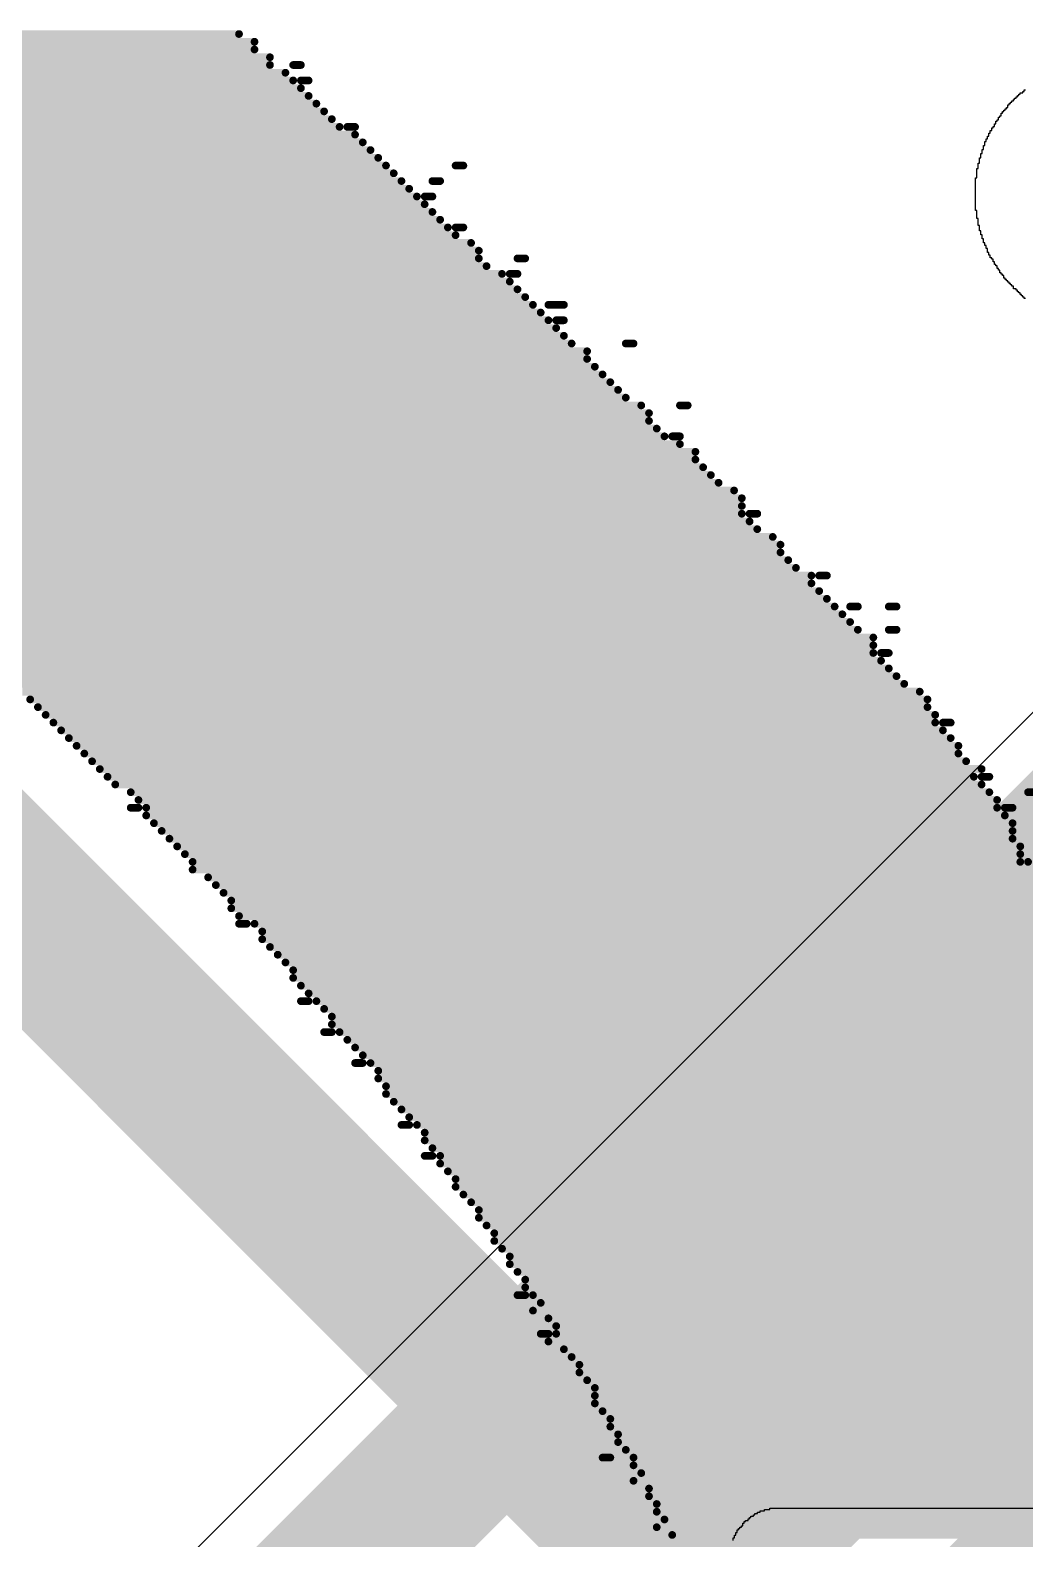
# Model space of a CAD drawing. Header units: inches. Extents: x -0.3 to 9.9, y -0.4 to 5.
# Drawn here: x 2.102 to 2.2306, y 1.4285 to 1.6235 of the extents above; entities that cross this region are included whole.
import ezdxf

# ---------------------------------------------------------------- set-up
doc = ezdxf.new("R2010")
doc.units = ezdxf.units.IN
doc.header["$MEASUREMENT"] = 0
for name, color, linetype in [('Bottom Layer', 5, 'Continuous'), ('Bottom Overlay', 54, 'Continuous'), ('Top Layer', 1, 'Continuous'), ('Top Overlay', 2, 'Continuous')]:
    doc.layers.add(name, color=color, linetype=linetype)

msp = doc.modelspace()

# ---------------------------------------------------------------- linework, layer by layer
at = {"layer": 'Bottom Layer'}
msp.add_line((2.2601, 1.56381), (1.79358, 1.09729), dxfattribs=at)
for points, const_width in [([(1.79991, 1.082), (2.27091, 1.553)], 0.02), ([(1.802, 1.039), (2.28095, 1.51795)], 0.025), ([(1.802, 0.998), (2.28495, 1.48095)], 0.015)]:
    msp.add_lwpolyline(points, dxfattribs=dict(at, const_width=const_width))
at = {"layer": 'Bottom Overlay', "const_width": 0.001}
for points in [[(1.973, 1.623), (2.129, 1.623)], [(1.975, 1.622), (2.131, 1.622)], [(1.977, 1.621), (2.131, 1.621)], [(1.979, 1.62), (2.133, 1.62)], [(1.981, 1.619), (2.133, 1.619)], [(1.982, 1.618), (2.135, 1.618)], [(2.136, 1.619), (2.137, 1.619)], [(1.984, 1.617), (2.136, 1.617)], [(2.137, 1.617), (2.138, 1.617)], [(1.987, 1.616), (2.137, 1.616)], [(1.988, 1.615), (2.138, 1.615)], [(1.988, 1.613), (2.14, 1.613)], [(1.989, 1.614), (2.139, 1.614)], [(1.987, 1.612), (2.141, 1.612)], [(1.987, 1.611), (2.142, 1.611)], [(2.143, 1.611), (2.144, 1.611)], [(1.986, 1.61), (2.144, 1.61)], [(1.986, 1.609), (2.145, 1.609)], [(1.984, 1.607), (2.147, 1.607)], [(1.985, 1.608), (2.146, 1.608)], [(1.983, 1.605), (2.149, 1.605)], [(1.984, 1.606), (2.148, 1.606)], [(2.157, 1.606), (2.158, 1.606)], [(2.009, 1.604), (2.15, 1.604)], [(2.011, 1.603), (2.151, 1.603)], [(2.154, 1.604), (2.155, 1.604)], [(2.013, 1.602), (2.152, 1.602)], [(2.014, 1.601), (2.153, 1.601)], [(2.153, 1.602), (2.154, 1.602)], [(2.017, 1.6), (2.154, 1.6)], [(2.018, 1.599), (2.155, 1.599)], [(2.02, 1.598), (2.156, 1.598)], [(2.021, 1.597), (2.157, 1.597)], [(2.157, 1.598), (2.158, 1.598)], [(2.023, 1.596), (2.159, 1.596)], [(2.025, 1.595), (2.16, 1.595)], [(2.026, 1.594), (2.16, 1.594)], [(2.028, 1.593), (2.161, 1.593)], [(2.165, 1.594), (2.166, 1.594)], [(2.029, 1.592), (2.163, 1.592)], [(2.031, 1.591), (2.164, 1.591)], [(2.164, 1.592), (2.165, 1.592)], [(2.032, 1.59), (2.165, 1.59)], [(2.034, 1.589), (2.166, 1.589)], [(2.036, 1.588), (2.167, 1.588)], [(2.037, 1.587), (2.168, 1.587)], [(2.169, 1.588), (2.171, 1.588)], [(2.039, 1.586), (2.169, 1.586)], [(2.041, 1.585), (2.17, 1.585)], [(2.17, 1.586), (2.171, 1.586)], [(2.042, 1.584), (2.171, 1.584)], [(2.044, 1.583), (2.172, 1.583)], [(2.179, 1.583), (2.18, 1.583)], [(2.045, 1.582), (2.174, 1.582)], [(2.046, 1.581), (2.174, 1.581)], [(2.048, 1.58), (2.175, 1.58)], [(2.049, 1.579), (2.176, 1.579)], [(2.05, 1.578), (2.177, 1.578)], [(2.052, 1.577), (2.178, 1.577)], [(2.054, 1.576), (2.179, 1.576)], [(2.055, 1.575), (2.181, 1.575)], [(2.057, 1.574), (2.182, 1.574)], [(2.186, 1.575), (2.187, 1.575)], [(2.058, 1.573), (2.182, 1.573)], [(2.06, 1.572), (2.183, 1.572)], [(2.061, 1.571), (2.184, 1.571)], [(2.062, 1.57), (2.186, 1.57)], [(2.185, 1.571), (2.186, 1.571)], [(2.063, 1.569), (2.188, 1.569)], [(2.065, 1.568), (2.188, 1.568)], [(2.066, 1.567), (2.189, 1.567)], [(2.067, 1.566), (2.19, 1.566)], [(2.069, 1.565), (2.191, 1.565)], [(2.07, 1.564), (2.193, 1.564)], [(2.071, 1.563), (2.194, 1.563)], [(2.072, 1.562), (2.194, 1.562)], [(2.074, 1.561), (2.194, 1.561)], [(2.075, 1.56), (2.195, 1.56)], [(2.195, 1.561), (2.196, 1.561)], [(2.076, 1.559), (2.196, 1.559)], [(2.077, 1.558), (2.198, 1.558)], [(2.079, 1.557), (2.199, 1.557)], [(2.079, 1.556), (2.199, 1.556)], [(2.081, 1.555), (2.2, 1.555)], [(2.083, 1.554), (2.201, 1.554)], [(2.084, 1.553), (2.203, 1.553)], [(2.085, 1.552), (2.203, 1.552)], [(2.204, 1.553), (2.205, 1.553)], [(2.085, 1.551), (2.204, 1.551)], [(2.087, 1.55), (2.205, 1.55)], [(2.089, 1.549), (2.206, 1.549)], [(2.09, 1.548), (2.207, 1.548)], [(2.208, 1.549), (2.209, 1.549)], [(2.213, 1.549), (2.214, 1.549)], [(2.091, 1.547), (2.208, 1.547)], [(2.092, 1.546), (2.209, 1.546)], [(2.213, 1.546), (2.214, 1.546)], [(2.093, 1.545), (2.211, 1.545)], [(2.094, 1.544), (2.211, 1.544)], [(2.095, 1.543), (2.211, 1.543)], [(2.096, 1.542), (2.212, 1.542)], [(2.212, 1.543), (2.213, 1.543)], [(2.098, 1.541), (2.213, 1.541)], [(2.099, 1.54), (2.214, 1.54)], [(2.1, 1.539), (2.215, 1.539)], [(2.101, 1.538), (2.217, 1.538)], [(2.102, 1.537), (2.218, 1.537)], [(2.103, 1.536), (2.218, 1.536)], [(2.104, 1.535), (2.219, 1.535)], [(2.105, 1.534), (2.219, 1.534)], [(2.106, 1.533), (2.22, 1.533)], [(2.22, 1.534), (2.221, 1.534)], [(2.107, 1.532), (2.221, 1.532)], [(2.108, 1.531), (2.222, 1.531)], [(2.109, 1.53), (2.222, 1.53)], [(2.11, 1.529), (2.223, 1.529)], [(2.111, 1.528), (2.225, 1.528)], [(2.112, 1.527), (2.224, 1.527)], [(2.225, 1.527), (2.226, 1.527)], [(2.113, 1.526), (2.225, 1.526)], [(2.115, 1.525), (2.226, 1.525)], [(2.231, 1.525), (2.232, 1.525)], [(2.115, 1.523), (2.116, 1.523)], [(2.116, 1.524), (2.227, 1.524)], [(2.117, 1.523), (2.227, 1.523)], [(2.228, 1.523), (2.229, 1.523)], [(2.117, 1.522), (2.228, 1.522)], [(2.118, 1.521), (2.229, 1.521)], [(2.119, 1.52), (2.229, 1.52)], [(2.12, 1.519), (2.229, 1.519)], [(2.121, 1.518), (2.23, 1.518)], [(2.122, 1.517), (2.23, 1.517)], [(2.123, 1.516), (2.23, 1.516)], [(2.123, 1.515), (2.335, 1.515)], [(2.231, 1.516), (2.335, 1.516)], [(2.125, 1.514), (2.335, 1.514)], [(2.126, 1.513), (2.336, 1.513)], [(2.127, 1.512), (2.336, 1.512)], [(2.128, 1.511), (2.336, 1.511)], [(2.128, 1.51), (2.336, 1.51)], [(2.129, 1.509), (2.336, 1.509)], [(2.129, 1.508), (2.13, 1.508)], [(2.131, 1.508), (2.336, 1.508)], [(2.132, 1.507), (2.336, 1.507)], [(2.132, 1.506), (2.336, 1.506)], [(2.133, 1.505), (2.336, 1.505)], [(2.134, 1.504), (2.336, 1.504)], [(2.135, 1.503), (2.337, 1.503)], [(2.136, 1.502), (2.337, 1.502)], [(2.136, 1.501), (2.337, 1.501)], [(2.137, 1.5), (2.337, 1.5)], [(2.137, 1.498), (2.138, 1.498)], [(2.138, 1.499), (2.337, 1.499)], [(2.139, 1.498), (2.337, 1.498)], [(2.14, 1.497), (2.337, 1.497)], [(2.141, 1.496), (2.338, 1.496)], [(2.14, 1.494), (2.141, 1.494)], [(2.141, 1.495), (2.337, 1.495)], [(2.142, 1.494), (2.337, 1.494)], [(2.143, 1.493), (2.335, 1.493)], [(2.144, 1.492), (2.335, 1.492)], [(2.144, 1.49), (2.145, 1.49)], [(2.145, 1.491), (2.333, 1.491)], [(2.146, 1.49), (2.332, 1.49)], [(2.147, 1.489), (2.33, 1.489)], [(2.147, 1.488), (2.329, 1.488)], [(2.148, 1.487), (2.329, 1.487)], [(2.148, 1.486), (2.328, 1.486)], [(2.149, 1.485), (2.326, 1.485)], [(2.15, 1.484), (2.325, 1.484)], [(2.15, 1.482), (2.151, 1.482)], [(2.151, 1.483), (2.323, 1.483)], [(2.152, 1.482), (2.322, 1.482)], [(2.153, 1.481), (2.321, 1.481)], [(2.153, 1.48), (2.32, 1.48)], [(2.153, 1.478), (2.154, 1.478)], [(2.154, 1.479), (2.319, 1.479)], [(2.155, 1.478), (2.318, 1.478)], [(2.155, 1.477), (2.317, 1.477)], [(2.156, 1.476), (2.316, 1.476)], [(2.157, 1.475), (2.316, 1.475)], [(2.157, 1.474), (2.314, 1.474)], [(2.158, 1.473), (2.313, 1.473)], [(2.159, 1.472), (2.311, 1.472)], [(2.16, 1.471), (2.311, 1.471)], [(2.16, 1.47), (2.31, 1.47)], [(2.161, 1.469), (2.308, 1.469)], [(2.162, 1.468), (2.307, 1.468)], [(2.162, 1.467), (2.307, 1.467)], [(2.163, 1.466), (2.306, 1.466)], [(2.164, 1.465), (2.305, 1.465)], [(2.164, 1.464), (2.304, 1.464)], [(2.165, 1.463), (2.303, 1.463)], [(2.166, 1.462), (2.303, 1.462)], [(2.166, 1.461), (2.301, 1.461)], [(2.165, 1.46), (2.166, 1.46)], [(2.167, 1.46), (2.3, 1.46)], [(2.168, 1.459), (2.3, 1.459)], [(2.167, 1.458), (2.299, 1.458)], [(2.169, 1.457), (2.297, 1.457)], [(2.168, 1.455), (2.169, 1.455)], [(2.17, 1.456), (2.296, 1.456)], [(2.17, 1.455), (2.295, 1.455)], [(2.169, 1.454), (2.294, 1.454)], [(2.171, 1.453), (2.293, 1.453)], [(2.172, 1.452), (2.292, 1.452)], [(2.173, 1.451), (2.291, 1.451)], [(2.173, 1.45), (2.29, 1.45)], [(2.174, 1.449), (2.29, 1.449)], [(2.175, 1.448), (2.289, 1.448)], [(2.175, 1.447), (2.289, 1.447)], [(2.175, 1.446), (2.287, 1.446)], [(2.176, 1.445), (2.286, 1.445)], [(2.177, 1.444), (2.285, 1.444)], [(2.177, 1.443), (2.284, 1.443)], [(2.178, 1.442), (2.284, 1.442)], [(2.178, 1.441), (2.283, 1.441)], [(2.176, 1.439), (2.177, 1.439)], [(2.179, 1.44), (2.282, 1.44)], [(2.18, 1.439), (2.281, 1.439)], [(2.18, 1.438), (2.281, 1.438)], [(2.181, 1.437), (2.279, 1.437)], [(2.18, 1.436), (2.279, 1.436)], [(2.182, 1.435), (2.278, 1.435)], [(2.182, 1.434), (2.277, 1.434)], [(2.183, 1.433), (2.276, 1.433)], [(2.183, 1.432), (2.275, 1.432)], [(2.184, 1.431), (2.275, 1.431)], [(2.183, 1.43), (2.274, 1.43)], [(2.185, 1.429), (2.273, 1.429)]]:
    msp.add_lwpolyline(points, dxfattribs=at)
at = {"layer": 'Bottom Overlay', "const_width": 0.0005}
for points in [[(2.12875, 1.623, 1), (2.12925, 1.623, 1)], [(2.13075, 1.622, 1), (2.13125, 1.622, 1)], [(2.13075, 1.621, 1), (2.13125, 1.621, 1)], [(2.13275, 1.62, 1), (2.13325, 1.62, 1)], [(2.13275, 1.619, 1), (2.13325, 1.619, 1)], [(2.13475, 1.618, 1), (2.13525, 1.618, 1)], [(2.13575, 1.619, 1), (2.13625, 1.619, 1)], [(2.13675, 1.619, 1), (2.13725, 1.619, 1)], [(2.13575, 1.617, 1), (2.13625, 1.617, 1)], [(2.13675, 1.617, 1), (2.13725, 1.617, 1)], [(2.13775, 1.617, 1), (2.13825, 1.617, 1)], [(2.13675, 1.616, 1), (2.13725, 1.616, 1)], [(2.13775, 1.615, 1), (2.13825, 1.615, 1)], [(2.13875, 1.614, 1), (2.13925, 1.614, 1)], [(2.13975, 1.613, 1), (2.14025, 1.613, 1)], [(2.14075, 1.612, 1), (2.14125, 1.612, 1)], [(2.14175, 1.611, 1), (2.14225, 1.611, 1)], [(2.14275, 1.611, 1), (2.14325, 1.611, 1)], [(2.14375, 1.611, 1), (2.14425, 1.611, 1)], [(2.14375, 1.61, 1), (2.14425, 1.61, 1)], [(2.14475, 1.609, 1), (2.14525, 1.609, 1)], [(2.14575, 1.608, 1), (2.14625, 1.608, 1)], [(2.14675, 1.607, 1), (2.14725, 1.607, 1)], [(2.14775, 1.606, 1), (2.14825, 1.606, 1)], [(2.14875, 1.605, 1), (2.14925, 1.605, 1)], [(2.15675, 1.606, 1), (2.15725, 1.606, 1)], [(2.15775, 1.606, 1), (2.15825, 1.606, 1)], [(2.14975, 1.604, 1), (2.15025, 1.604, 1)], [(2.15075, 1.603, 1), (2.15125, 1.603, 1)], [(2.15375, 1.604, 1), (2.15425, 1.604, 1)], [(2.15475, 1.604, 1), (2.15525, 1.604, 1)], [(2.15175, 1.602, 1), (2.15225, 1.602, 1)], [(2.15275, 1.602, 1), (2.15325, 1.602, 1)], [(2.15275, 1.601, 1), (2.15325, 1.601, 1)], [(2.15375, 1.602, 1), (2.15425, 1.602, 1)], [(2.15375, 1.6, 1), (2.15425, 1.6, 1)], [(2.15475, 1.599, 1), (2.15525, 1.599, 1)], [(2.15575, 1.598, 1), (2.15625, 1.598, 1)], [(2.15675, 1.598, 1), (2.15725, 1.598, 1)], [(2.15675, 1.597, 1), (2.15725, 1.597, 1)], [(2.15775, 1.598, 1), (2.15825, 1.598, 1)], [(2.15875, 1.596, 1), (2.15925, 1.596, 1)], [(2.15975, 1.595, 1), (2.16025, 1.595, 1)], [(2.15975, 1.594, 1), (2.16025, 1.594, 1)], [(2.16075, 1.593, 1), (2.16125, 1.593, 1)], [(2.16475, 1.594, 1), (2.16525, 1.594, 1)], [(2.16575, 1.594, 1), (2.16625, 1.594, 1)], [(2.16275, 1.592, 1), (2.16325, 1.592, 1)], [(2.16375, 1.592, 1), (2.16425, 1.592, 1)], [(2.16375, 1.591, 1), (2.16425, 1.591, 1)], [(2.16475, 1.592, 1), (2.16525, 1.592, 1)], [(2.16475, 1.59, 1), (2.16525, 1.59, 1)], [(2.16575, 1.589, 1), (2.16625, 1.589, 1)], [(2.16675, 1.588, 1), (2.16725, 1.588, 1)], [(2.16775, 1.587, 1), (2.16825, 1.587, 1)], [(2.16875, 1.588, 1), (2.16925, 1.588, 1)], [(2.17075, 1.588, 1), (2.17125, 1.588, 1)], [(2.16875, 1.586, 1), (2.16925, 1.586, 1)], [(2.16975, 1.586, 1), (2.17025, 1.586, 1)], [(2.16975, 1.585, 1), (2.17025, 1.585, 1)], [(2.17075, 1.586, 1), (2.17125, 1.586, 1)], [(2.17075, 1.584, 1), (2.17125, 1.584, 1)], [(2.17175, 1.583, 1), (2.17225, 1.583, 1)], [(2.17875, 1.583, 1), (2.17925, 1.583, 1)], [(2.17975, 1.583, 1), (2.18025, 1.583, 1)], [(2.17375, 1.582, 1), (2.17425, 1.582, 1)], [(2.17375, 1.581, 1), (2.17425, 1.581, 1)], [(2.17475, 1.58, 1), (2.17525, 1.58, 1)], [(2.17575, 1.579, 1), (2.17625, 1.579, 1)], [(2.17675, 1.578, 1), (2.17725, 1.578, 1)], [(2.17775, 1.577, 1), (2.17825, 1.577, 1)], [(2.17875, 1.576, 1), (2.17925, 1.576, 1)], [(2.18075, 1.575, 1), (2.18125, 1.575, 1)], [(2.18175, 1.574, 1), (2.18225, 1.574, 1)], [(2.18575, 1.575, 1), (2.18625, 1.575, 1)], [(2.18675, 1.575, 1), (2.18725, 1.575, 1)], [(2.18175, 1.573, 1), (2.18225, 1.573, 1)], [(2.18275, 1.572, 1), (2.18325, 1.572, 1)], [(2.18375, 1.571, 1), (2.18425, 1.571, 1)], [(2.18475, 1.571, 1), (2.18525, 1.571, 1)], [(2.18575, 1.571, 1), (2.18625, 1.571, 1)], [(2.18575, 1.57, 1), (2.18625, 1.57, 1)], [(2.18775, 1.569, 1), (2.18825, 1.569, 1)], [(2.18775, 1.568, 1), (2.18825, 1.568, 1)], [(2.18875, 1.567, 1), (2.18925, 1.567, 1)], [(2.18975, 1.566, 1), (2.19025, 1.566, 1)], [(2.19075, 1.565, 1), (2.19125, 1.565, 1)], [(2.19275, 1.564, 1), (2.19325, 1.564, 1)], [(2.19375, 1.563, 1), (2.19425, 1.563, 1)], [(2.19375, 1.562, 1), (2.19425, 1.562, 1)], [(2.19375, 1.561, 1), (2.19425, 1.561, 1)], [(2.19475, 1.561, 1), (2.19525, 1.561, 1)], [(2.19475, 1.56, 1), (2.19525, 1.56, 1)], [(2.19575, 1.561, 1), (2.19625, 1.561, 1)], [(2.19575, 1.559, 1), (2.19625, 1.559, 1)], [(2.19775, 1.558, 1), (2.19825, 1.558, 1)], [(2.19875, 1.557, 1), (2.19925, 1.557, 1)], [(2.19875, 1.556, 1), (2.19925, 1.556, 1)], [(2.19975, 1.555, 1), (2.20025, 1.555, 1)], [(2.20075, 1.554, 1), (2.20125, 1.554, 1)], [(2.20275, 1.553, 1), (2.20325, 1.553, 1)], [(2.20275, 1.552, 1), (2.20325, 1.552, 1)], [(2.20375, 1.553, 1), (2.20425, 1.553, 1)], [(2.20475, 1.553, 1), (2.20525, 1.553, 1)], [(2.20375, 1.551, 1), (2.20425, 1.551, 1)], [(2.20475, 1.55, 1), (2.20525, 1.55, 1)], [(2.20575, 1.549, 1), (2.20625, 1.549, 1)], [(2.20675, 1.548, 1), (2.20725, 1.548, 1)], [(2.20775, 1.549, 1), (2.20825, 1.549, 1)], [(2.20875, 1.549, 1), (2.20925, 1.549, 1)], [(2.21275, 1.549, 1), (2.21325, 1.549, 1)], [(2.21375, 1.549, 1), (2.21425, 1.549, 1)], [(2.20775, 1.547, 1), (2.20825, 1.547, 1)], [(2.20875, 1.546, 1), (2.20925, 1.546, 1)], [(2.21275, 1.546, 1), (2.21325, 1.546, 1)], [(2.21375, 1.546, 1), (2.21425, 1.546, 1)], [(2.21075, 1.545, 1), (2.21125, 1.545, 1)], [(2.21075, 1.544, 1), (2.21125, 1.544, 1)], [(2.21075, 1.543, 1), (2.21125, 1.543, 1)], [(2.21175, 1.543, 1), (2.21225, 1.543, 1)], [(2.21175, 1.542, 1), (2.21225, 1.542, 1)], [(2.21275, 1.543, 1), (2.21325, 1.543, 1)], [(2.21275, 1.541, 1), (2.21325, 1.541, 1)], [(2.21375, 1.54, 1), (2.21425, 1.54, 1)], [(2.21475, 1.539, 1), (2.21525, 1.539, 1)], [(2.10175, 1.537, 1), (2.10225, 1.537, 1)], [(2.21675, 1.538, 1), (2.21725, 1.538, 1)], [(2.21775, 1.537, 1), (2.21825, 1.537, 1)], [(2.10275, 1.536, 1), (2.10325, 1.536, 1)], [(2.10375, 1.535, 1), (2.10425, 1.535, 1)], [(2.21775, 1.536, 1), (2.21825, 1.536, 1)], [(2.21875, 1.535, 1), (2.21925, 1.535, 1)], [(2.10475, 1.534, 1), (2.10525, 1.534, 1)], [(2.10575, 1.533, 1), (2.10625, 1.533, 1)], [(2.21875, 1.534, 1), (2.21925, 1.534, 1)], [(2.21975, 1.534, 1), (2.22025, 1.534, 1)], [(2.21975, 1.533, 1), (2.22025, 1.533, 1)], [(2.22075, 1.534, 1), (2.22125, 1.534, 1)], [(2.10675, 1.532, 1), (2.10725, 1.532, 1)], [(2.10775, 1.531, 1), (2.10825, 1.531, 1)], [(2.22075, 1.532, 1), (2.22125, 1.532, 1)], [(2.22175, 1.531, 1), (2.22225, 1.531, 1)], [(2.10875, 1.53, 1), (2.10925, 1.53, 1)], [(2.10975, 1.529, 1), (2.11025, 1.529, 1)], [(2.22175, 1.53, 1), (2.22225, 1.53, 1)], [(2.22275, 1.529, 1), (2.22325, 1.529, 1)], [(2.11075, 1.528, 1), (2.11125, 1.528, 1)], [(2.11175, 1.527, 1), (2.11225, 1.527, 1)], [(2.22375, 1.527, 1), (2.22425, 1.527, 1)], [(2.22475, 1.528, 1), (2.22525, 1.528, 1)], [(2.22475, 1.527, 1), (2.22525, 1.527, 1)], [(2.22575, 1.527, 1), (2.22625, 1.527, 1)], [(2.11275, 1.526, 1), (2.11325, 1.526, 1)], [(2.11475, 1.525, 1), (2.11525, 1.525, 1)], [(2.22475, 1.526, 1), (2.22525, 1.526, 1)], [(2.22575, 1.525, 1), (2.22625, 1.525, 1)], [(2.23075, 1.525, 1), (2.23125, 1.525, 1)], [(2.11475, 1.523, 1), (2.11525, 1.523, 1)], [(2.11575, 1.524, 1), (2.11625, 1.524, 1)], [(2.11575, 1.523, 1), (2.11625, 1.523, 1)], [(2.11675, 1.523, 1), (2.11725, 1.523, 1)], [(2.22675, 1.524, 1), (2.22725, 1.524, 1)], [(2.22675, 1.523, 1), (2.22725, 1.523, 1)], [(2.22775, 1.523, 1), (2.22825, 1.523, 1)], [(2.22875, 1.523, 1), (2.22925, 1.523, 1)], [(2.11675, 1.522, 1), (2.11725, 1.522, 1)], [(2.11775, 1.521, 1), (2.11825, 1.521, 1)], [(2.22775, 1.522, 1), (2.22825, 1.522, 1)], [(2.22875, 1.521, 1), (2.22925, 1.521, 1)], [(2.11875, 1.52, 1), (2.11925, 1.52, 1)], [(2.11975, 1.519, 1), (2.12025, 1.519, 1)], [(2.22875, 1.52, 1), (2.22925, 1.52, 1)], [(2.22875, 1.519, 1), (2.22925, 1.519, 1)], [(2.12075, 1.518, 1), (2.12125, 1.518, 1)], [(2.12175, 1.517, 1), (2.12225, 1.517, 1)], [(2.22975, 1.518, 1), (2.23025, 1.518, 1)], [(2.22975, 1.517, 1), (2.23025, 1.517, 1)], [(2.12275, 1.516, 1), (2.12325, 1.516, 1)], [(2.12275, 1.515, 1), (2.12325, 1.515, 1)], [(2.22975, 1.516, 1), (2.23025, 1.516, 1)], [(2.23075, 1.516, 1), (2.23125, 1.516, 1)], [(2.12475, 1.514, 1), (2.12525, 1.514, 1)], [(2.12575, 1.513, 1), (2.12625, 1.513, 1)], [(2.12675, 1.512, 1), (2.12725, 1.512, 1)], [(2.12775, 1.511, 1), (2.12825, 1.511, 1)], [(2.12775, 1.51, 1), (2.12825, 1.51, 1)], [(2.12875, 1.509, 1), (2.12925, 1.509, 1)], [(2.12875, 1.508, 1), (2.12925, 1.508, 1)], [(2.12975, 1.508, 1), (2.13025, 1.508, 1)], [(2.13075, 1.508, 1), (2.13125, 1.508, 1)], [(2.13175, 1.507, 1), (2.13225, 1.507, 1)], [(2.13175, 1.506, 1), (2.13225, 1.506, 1)], [(2.13275, 1.505, 1), (2.13325, 1.505, 1)], [(2.13375, 1.504, 1), (2.13425, 1.504, 1)], [(2.13475, 1.503, 1), (2.13525, 1.503, 1)], [(2.13575, 1.502, 1), (2.13625, 1.502, 1)], [(2.13575, 1.501, 1), (2.13625, 1.501, 1)], [(2.13675, 1.5, 1), (2.13725, 1.5, 1)], [(2.13675, 1.498, 1), (2.13725, 1.498, 1)], [(2.13775, 1.499, 1), (2.13825, 1.499, 1)], [(2.13775, 1.498, 1), (2.13825, 1.498, 1)], [(2.13875, 1.498, 1), (2.13925, 1.498, 1)], [(2.13975, 1.497, 1), (2.14025, 1.497, 1)], [(2.14075, 1.496, 1), (2.14125, 1.496, 1)], [(2.13975, 1.494, 1), (2.14025, 1.494, 1)], [(2.14075, 1.495, 1), (2.14125, 1.495, 1)], [(2.14075, 1.494, 1), (2.14125, 1.494, 1)], [(2.14175, 1.494, 1), (2.14225, 1.494, 1)], [(2.14275, 1.493, 1), (2.14325, 1.493, 1)], [(2.14375, 1.492, 1), (2.14425, 1.492, 1)], [(2.14375, 1.49, 1), (2.14425, 1.49, 1)], [(2.14475, 1.491, 1), (2.14525, 1.491, 1)], [(2.14475, 1.49, 1), (2.14525, 1.49, 1)], [(2.14575, 1.49, 1), (2.14625, 1.49, 1)], [(2.14675, 1.489, 1), (2.14725, 1.489, 1)], [(2.14675, 1.488, 1), (2.14725, 1.488, 1)], [(2.14775, 1.487, 1), (2.14825, 1.487, 1)], [(2.14775, 1.486, 1), (2.14825, 1.486, 1)], [(2.14875, 1.485, 1), (2.14925, 1.485, 1)], [(2.14975, 1.484, 1), (2.15025, 1.484, 1)], [(2.14975, 1.482, 1), (2.15025, 1.482, 1)], [(2.15075, 1.483, 1), (2.15125, 1.483, 1)], [(2.15075, 1.482, 1), (2.15125, 1.482, 1)], [(2.15175, 1.482, 1), (2.15225, 1.482, 1)], [(2.15275, 1.481, 1), (2.15325, 1.481, 1)], [(2.15275, 1.48, 1), (2.15325, 1.48, 1)], [(2.15275, 1.478, 1), (2.15325, 1.478, 1)], [(2.15375, 1.479, 1), (2.15425, 1.479, 1)], [(2.15375, 1.478, 1), (2.15425, 1.478, 1)], [(2.15475, 1.478, 1), (2.15525, 1.478, 1)], [(2.15475, 1.477, 1), (2.15525, 1.477, 1)], [(2.15575, 1.476, 1), (2.15625, 1.476, 1)], [(2.15675, 1.475, 1), (2.15725, 1.475, 1)], [(2.15675, 1.474, 1), (2.15725, 1.474, 1)], [(2.15775, 1.473, 1), (2.15825, 1.473, 1)], [(2.15875, 1.472, 1), (2.15925, 1.472, 1)], [(2.15975, 1.471, 1), (2.16025, 1.471, 1)], [(2.15975, 1.47, 1), (2.16025, 1.47, 1)], [(2.16075, 1.469, 1), (2.16125, 1.469, 1)], [(2.16175, 1.468, 1), (2.16225, 1.468, 1)], [(2.16175, 1.467, 1), (2.16225, 1.467, 1)], [(2.16275, 1.466, 1), (2.16325, 1.466, 1)], [(2.16375, 1.465, 1), (2.16425, 1.465, 1)], [(2.16375, 1.464, 1), (2.16425, 1.464, 1)], [(2.16475, 1.463, 1), (2.16525, 1.463, 1)], [(2.16575, 1.462, 1), (2.16625, 1.462, 1)], [(2.16575, 1.461, 1), (2.16625, 1.461, 1)], [(2.16475, 1.46, 1), (2.16525, 1.46, 1)], [(2.16575, 1.46, 1), (2.16625, 1.46, 1)], [(2.16675, 1.46, 1), (2.16725, 1.46, 1)], [(2.16775, 1.459, 1), (2.16825, 1.459, 1)], [(2.16675, 1.458, 1), (2.16725, 1.458, 1)], [(2.16875, 1.457, 1), (2.16925, 1.457, 1)], [(2.16775, 1.455, 1), (2.16825, 1.455, 1)], [(2.16875, 1.455, 1), (2.16925, 1.455, 1)], [(2.16975, 1.456, 1), (2.17025, 1.456, 1)], [(2.16975, 1.455, 1), (2.17025, 1.455, 1)], [(2.16875, 1.454, 1), (2.16925, 1.454, 1)], [(2.17075, 1.453, 1), (2.17125, 1.453, 1)], [(2.17175, 1.452, 1), (2.17225, 1.452, 1)], [(2.17275, 1.451, 1), (2.17325, 1.451, 1)], [(2.17275, 1.45, 1), (2.17325, 1.45, 1)], [(2.17375, 1.449, 1), (2.17425, 1.449, 1)], [(2.17475, 1.448, 1), (2.17525, 1.448, 1)], [(2.17475, 1.447, 1), (2.17525, 1.447, 1)], [(2.17475, 1.446, 1), (2.17525, 1.446, 1)], [(2.17575, 1.445, 1), (2.17625, 1.445, 1)], [(2.17675, 1.444, 1), (2.17725, 1.444, 1)], [(2.17675, 1.443, 1), (2.17725, 1.443, 1)], [(2.17775, 1.442, 1), (2.17825, 1.442, 1)], [(2.17775, 1.441, 1), (2.17825, 1.441, 1)], [(2.17575, 1.439, 1), (2.17625, 1.439, 1)], [(2.17675, 1.439, 1), (2.17725, 1.439, 1)], [(2.17875, 1.44, 1), (2.17925, 1.44, 1)], [(2.17975, 1.439, 1), (2.18025, 1.439, 1)], [(2.17975, 1.438, 1), (2.18025, 1.438, 1)], [(2.18075, 1.437, 1), (2.18125, 1.437, 1)], [(2.17975, 1.436, 1), (2.18025, 1.436, 1)], [(2.18175, 1.435, 1), (2.18225, 1.435, 1)], [(2.18175, 1.434, 1), (2.18225, 1.434, 1)], [(2.18275, 1.433, 1), (2.18325, 1.433, 1)], [(2.18275, 1.432, 1), (2.18325, 1.432, 1)], [(2.18375, 1.431, 1), (2.18425, 1.431, 1)], [(2.18275, 1.43, 1), (2.18325, 1.43, 1)], [(2.18475, 1.429, 1), (2.18525, 1.429, 1)]]:
    msp.add_lwpolyline(points, format="xyb", close=True, dxfattribs=at)
at = {"layer": 'Top Layer', "const_width": 0.022}
msp.add_lwpolyline([(2.04282, 1.56795), (2.21782, 1.39295)], dxfattribs=at)
at = {"layer": 'Top Overlay'}
for p, q in [((2.22927, 1.61454), (2.22927, 1.61472)), ((2.22927, 1.61472), (2.22945, 1.61472)), ((2.22945, 1.61472), (2.22945, 1.61489)), ((2.22945, 1.61489), (2.22962, 1.61489)), ((2.22962, 1.61489), (2.22962, 1.61507)), ((2.22962, 1.61507), (2.22979, 1.61507)), ((2.22979, 1.61507), (2.22979, 1.61524)), ((2.22979, 1.61524), (2.22997, 1.61524)), ((2.22997, 1.61524), (2.22997, 1.61542)), ((2.22997, 1.61542), (2.23032, 1.61542)), ((2.23032, 1.61542), (2.23032, 1.61559)), ((2.23032, 1.61559), (2.23049, 1.61559)), ((2.23049, 1.61559), (2.23049, 1.61577)), ((2.23049, 1.61577), (2.23067, 1.61577)), ((2.22752, 1.61244), (2.22752, 1.61279)), ((2.22752, 1.61279), (2.2277, 1.61279)), ((2.2277, 1.61279), (2.2277, 1.61297)), ((2.2277, 1.61297), (2.22787, 1.61297)), ((2.22787, 1.61297), (2.22787, 1.61314)), ((2.22787, 1.61314), (2.22805, 1.61314)), ((2.22805, 1.61314), (2.22805, 1.61332)), ((2.22805, 1.61332), (2.22822, 1.61332)), ((2.22822, 1.61332), (2.22822, 1.61349)), ((2.22822, 1.61349), (2.2284, 1.61349)), ((2.2284, 1.61349), (2.2284, 1.61384)), ((2.2284, 1.61384), (2.22857, 1.61384)), ((2.22857, 1.61384), (2.22857, 1.61402)), ((2.22857, 1.61402), (2.22875, 1.61402)), ((2.22875, 1.61402), (2.22875, 1.61419)), ((2.22875, 1.61419), (2.22892, 1.61419)), ((2.22892, 1.61419), (2.22892, 1.61437)), ((2.22892, 1.61437), (2.2291, 1.61437)), ((2.2291, 1.61437), (2.2291, 1.61454)), ((2.2291, 1.61454), (2.22927, 1.61454)), ((2.2263, 1.61052), (2.2263, 1.61087)), ((2.2263, 1.61087), (2.22647, 1.61087)), ((2.22647, 1.61087), (2.22647, 1.61104)), ((2.22647, 1.61104), (2.22665, 1.61104)), ((2.22665, 1.61104), (2.22665, 1.61139)), ((2.22665, 1.61139), (2.22682, 1.61139)), ((2.22682, 1.61139), (2.22682, 1.61174)), ((2.22682, 1.61174), (2.227, 1.61174)), ((2.227, 1.61174), (2.227, 1.61192)), ((2.227, 1.61192), (2.22717, 1.61192)), ((2.22717, 1.61192), (2.22717, 1.61227)), ((2.22717, 1.61227), (2.22735, 1.61227)), ((2.22735, 1.61227), (2.22735, 1.61244)), ((2.22735, 1.61244), (2.22752, 1.61244)), ((2.22542, 1.60859), (2.22542, 1.60912)), ((2.22542, 1.60912), (2.2256, 1.60912)), ((2.2256, 1.60912), (2.2256, 1.60947)), ((2.2256, 1.60947), (2.22577, 1.60947)), ((2.22577, 1.60947), (2.22577, 1.60982)), ((2.22577, 1.60982), (2.22595, 1.60982)), ((2.22595, 1.60982), (2.22595, 1.61017)), ((2.22595, 1.61017), (2.22612, 1.61017)), ((2.22612, 1.61017), (2.22612, 1.61052)), ((2.22612, 1.61052), (2.2263, 1.61052)), ((2.22472, 1.60632), (2.22472, 1.60702)), ((2.22472, 1.60702), (2.2249, 1.60702)), ((2.2249, 1.60702), (2.2249, 1.60754)), ((2.2249, 1.60754), (2.22507, 1.60754)), ((2.22507, 1.60754), (2.22507, 1.60807)), ((2.22507, 1.60807), (2.22525, 1.60807)), ((2.22525, 1.60807), (2.22525, 1.60859)), ((2.22525, 1.60859), (2.22542, 1.60859)), ((2.22437, 1.6044), (2.22437, 1.60562)), ((2.22437, 1.60562), (2.22455, 1.60562)), ((2.22455, 1.60562), (2.22455, 1.60632)), ((2.22455, 1.60632), (2.22472, 1.60632)), ((2.2242, 1.6002), (2.2242, 1.6044)), ((2.2242, 1.6044), (2.22437, 1.6044)), ((2.22437, 1.6002), (2.2242, 1.6002)), ((2.22437, 1.59915), (2.22437, 1.6002)), ((2.22455, 1.59915), (2.22437, 1.59915)), ((2.22455, 1.59827), (2.22455, 1.59915)), ((2.22472, 1.59827), (2.22455, 1.59827)), ((2.22472, 1.59758), (2.22472, 1.59827)), ((2.2249, 1.59758), (2.22472, 1.59758)), ((2.2249, 1.59705), (2.2249, 1.59758)), ((2.22507, 1.59705), (2.2249, 1.59705)), ((2.22507, 1.59653), (2.22507, 1.59705)), ((2.22525, 1.59653), (2.22507, 1.59653)), ((2.22525, 1.596), (2.22525, 1.59653)), ((2.22542, 1.596), (2.22525, 1.596)), ((2.22542, 1.59565), (2.22542, 1.596)), ((2.2256, 1.59565), (2.22542, 1.59565)), ((2.2256, 1.5953), (2.2256, 1.59565)), ((2.22577, 1.5953), (2.2256, 1.5953)), ((2.22577, 1.59478), (2.22577, 1.5953)), ((2.22595, 1.59478), (2.22577, 1.59478)), ((2.22595, 1.59443), (2.22595, 1.59478)), ((2.22612, 1.59443), (2.22595, 1.59443)), ((2.22612, 1.59408), (2.22612, 1.59443)), ((2.2263, 1.59408), (2.22612, 1.59408)), ((2.2263, 1.5939), (2.2263, 1.59408)), ((2.22647, 1.5939), (2.2263, 1.5939)), ((2.22647, 1.59355), (2.22647, 1.5939)), ((2.22665, 1.59355), (2.22647, 1.59355)), ((2.22665, 1.5932), (2.22665, 1.59355)), ((2.22682, 1.5932), (2.22665, 1.5932)), ((2.22682, 1.59303), (2.22682, 1.5932)), ((2.227, 1.59303), (2.22682, 1.59303)), ((2.227, 1.59268), (2.227, 1.59303)), ((2.22717, 1.59268), (2.227, 1.59268)), ((2.22717, 1.5925), (2.22717, 1.59268)), ((2.22735, 1.5925), (2.22717, 1.5925)), ((2.22735, 1.59215), (2.22735, 1.5925)), ((2.22752, 1.59215), (2.22735, 1.59215)), ((2.22752, 1.59198), (2.22752, 1.59215)), ((2.2277, 1.59198), (2.22752, 1.59198)), ((2.2277, 1.5918), (2.2277, 1.59198)), ((2.22787, 1.5918), (2.2277, 1.5918)), ((2.22787, 1.59145), (2.22787, 1.5918)), ((2.22805, 1.59145), (2.22787, 1.59145)), ((2.22805, 1.59128), (2.22805, 1.59145)), ((2.22822, 1.59128), (2.22805, 1.59128)), ((2.22822, 1.5911), (2.22822, 1.59128)), ((2.2284, 1.5911), (2.22822, 1.5911)), ((2.2284, 1.59093), (2.2284, 1.5911)), ((2.22857, 1.59093), (2.2284, 1.59093)), ((2.22857, 1.59075), (2.22857, 1.59093)), ((2.22875, 1.59075), (2.22857, 1.59075)), ((2.22875, 1.59058), (2.22875, 1.59075)), ((2.22892, 1.59058), (2.22875, 1.59058)), ((2.22892, 1.5904), (2.22892, 1.59058)), ((2.2291, 1.5904), (2.22892, 1.5904)), ((2.2291, 1.59005), (2.2291, 1.5904)), ((2.22945, 1.59005), (2.2291, 1.59005)), ((2.22945, 1.58988), (2.22945, 1.59005)), ((2.22962, 1.58988), (2.22945, 1.58988)), ((2.22962, 1.5897), (2.22962, 1.58988)), ((2.22979, 1.5897), (2.22962, 1.5897)), ((2.22979, 1.58953), (2.22979, 1.5897)), ((2.22997, 1.58953), (2.22979, 1.58953)), ((2.22997, 1.58935), (2.22997, 1.58953)), ((2.23014, 1.58935), (2.22997, 1.58935)), ((2.23014, 1.58918), (2.23014, 1.58935)), ((2.23032, 1.58918), (2.23014, 1.58918)), ((2.23032, 1.589), (2.23032, 1.58918)), ((2.23049, 1.589), (2.23032, 1.589)), ((2.23049, 1.58883), (2.23049, 1.589)), ((2.23067, 1.58883), (2.23049, 1.58883)), ((2.19516, 1.43124), (2.19516, 1.43142)), ((2.19516, 1.43142), (2.19551, 1.43142)), ((2.19551, 1.43142), (2.19551, 1.43159)), ((2.19551, 1.43159), (2.19569, 1.43159)), ((2.19569, 1.43159), (2.19569, 1.43177)), ((2.19569, 1.43177), (2.19604, 1.43177)), ((2.19604, 1.43177), (2.19604, 1.43194)), ((2.19604, 1.43194), (2.19639, 1.43194)), ((2.19639, 1.43194), (2.19639, 1.43212)), ((2.19639, 1.43212), (2.19691, 1.43212)), ((2.19691, 1.43212), (2.19691, 1.43229)), ((2.19691, 1.43229), (2.19761, 1.43229)), ((2.19761, 1.43229), (2.19761, 1.43247)), ((2.19761, 1.43247), (2.23854, 1.43247)), ((2.19341, 1.42932), (2.19341, 1.42967)), ((2.19341, 1.42967), (2.19359, 1.42967)), ((2.19359, 1.42967), (2.19359, 1.42984)), ((2.19359, 1.42984), (2.19376, 1.42984)), ((2.19376, 1.42984), (2.19376, 1.43002)), ((2.19376, 1.43002), (2.19394, 1.43002)), ((2.19394, 1.43002), (2.19394, 1.43019)), ((2.19394, 1.43019), (2.19411, 1.43019)), ((2.19411, 1.43019), (2.19411, 1.43054)), ((2.19411, 1.43054), (2.19429, 1.43054)), ((2.19429, 1.43054), (2.19429, 1.43072)), ((2.19429, 1.43072), (2.19446, 1.43072)), ((2.19446, 1.43072), (2.19446, 1.43089)), ((2.19446, 1.43089), (2.19481, 1.43089)), ((2.19481, 1.43089), (2.19481, 1.43107)), ((2.19481, 1.43107), (2.19499, 1.43107)), ((2.19499, 1.43107), (2.19499, 1.43124)), ((2.19499, 1.43124), (2.19516, 1.43124)), ((2.19289, 1.42827), (2.19289, 1.42862)), ((2.19289, 1.42862), (2.19307, 1.42862)), ((2.19307, 1.42862), (2.19307, 1.42897)), ((2.19307, 1.42897), (2.19324, 1.42897)), ((2.19324, 1.42897), (2.19324, 1.42932)), ((2.19324, 1.42932), (2.19341, 1.42932))]:
    msp.add_line(p, q, dxfattribs=at)

doc.saveas('drawing.dxf')
